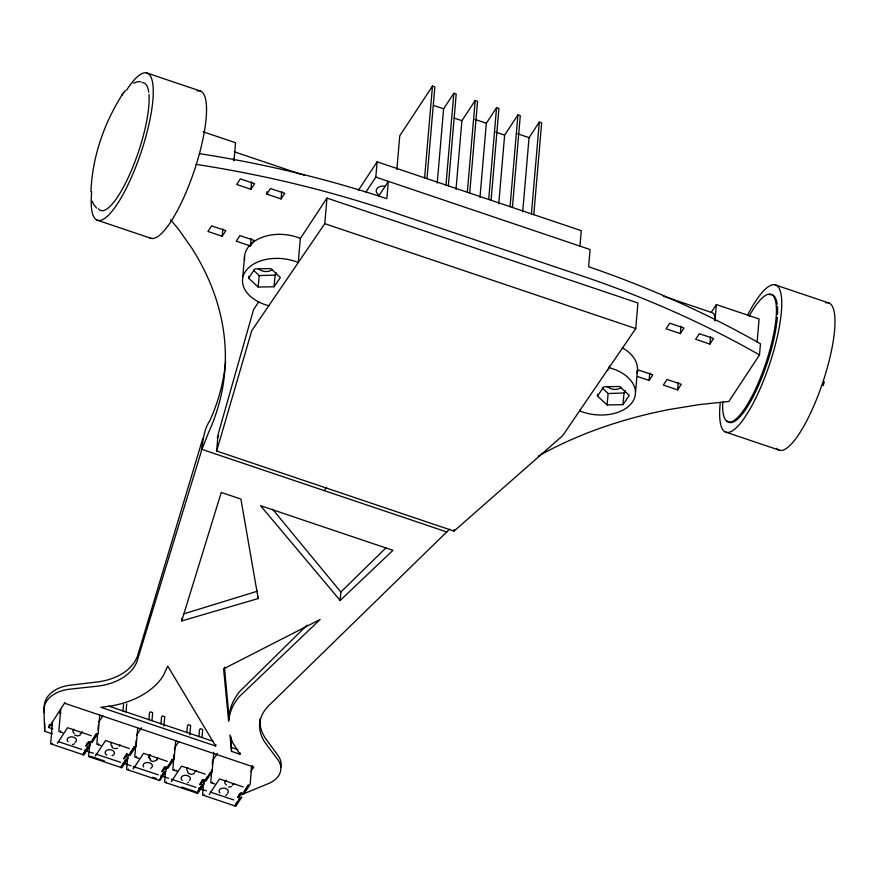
<?xml version="1.0" encoding="UTF-8"?>
<svg xmlns="http://www.w3.org/2000/svg" width="879" height="879" viewBox="0 0 879 879"><rect width="100%" height="100%" fill="white"/><g stroke="black" fill="none" stroke-linecap="round" stroke-linejoin="round"><path stroke-width="1.32" d="M258.316 596.995L258.195 598.544L181.711 620.948L181.92 618.311M340.162 600.467L392.935 550.331L260.536 505.678L340.162 600.467L340.854 592.039L385.914 547.903M52.762 728.845L48.872 727.537L64.881 702.596M215.674 746.04L167.757 666.106L163.197 675.852A85.285 57.289 4.9 0 1 111.391 705.925L100.832 707.298L215.674 746.04L215.805 744.524M307.112 625.079L239.791 691.399A87.274 60.124 4.2 0 0 229.804 711.386L228.771 719.418M240.077 752.721L239.956 754.226L231.529 751.38L230.891 737.283M52.443 733.888L44.675 731.273L44.741 723.241M48.872 727.537L49.026 725.834M52.531 721.813L50.641 743.788L83.879 754.995L90.01 745.678L90.35 741.799M52.268 744.37L52.344 743.414M60.706 709.386L58.827 731.361L62.816 732.745M60.442 731.943L60.519 730.987M85.944 745.26L85.856 746.216L88.922 741.557L92.053 742.579L98.184 733.262L99.745 715.154M89.735 743.667L88.625 756.599L121.862 767.806L127.993 758.489L128.323 754.611M90.24 757.182L90.328 756.226L104.469 760.994M97.69 733.833L96.8 744.172L100.799 745.557M98.019 729.955L98.47 724.779M98.415 744.755L98.503 743.799M122.972 711.067L123.543 704.321M126.038 711.979L126.741 703.881M123.917 758.072L123.84 759.027L126.906 754.369L130.037 755.391L136.168 746.062L137.717 727.966M126.29 758.863L121.104 767.587M127.609 757.775L126.609 769.411L159.846 780.618L165.977 771.301L166.307 767.422M128.224 769.993L128.301 769.037M133.531 766.312L133.322 768.861L143.541 753.336L167.274 761.335M136.223 740.173L134.784 756.984L138.772 758.368M136.399 757.566L136.487 756.61M148.892 719.813L149.463 713.067L150.287 711.825L152.66 712.627L151.968 720.714M160.945 723.878L161.527 717.132L162.34 715.891L164.714 716.693L163.912 726.131M165.472 771.872L164.593 782.222L197.819 793.429L203.95 784.112L204.291 780.233M165.702 769.29L165.922 766.708M166.208 782.804L166.285 781.849M174.097 754.281L172.767 769.795L176.756 771.18L176.833 770.224M174.427 750.402L174.646 747.82L178.734 741.601M175.701 740.777L174.152 758.874L168.021 768.191L164.889 767.169L161.824 771.828L164.351 767.147M174.383 770.378L174.46 769.422M222.156 236.264L225.837 230.672L211.597 225.87L207.916 231.463L222.156 236.264L222.794 228.859M234.045 160.494L235.561 142.739L203.192 131.828M186.864 732.625L187.447 725.878L188.271 724.637L190.644 725.428L189.831 734.877M300.299 238.616L326.966 198.094L637.934 302.98L635.748 328.57L562.703 435.61L454.036 531.103L216.652 451.037L218.069 434.523L253.548 309.661L258.756 301.739M198.929 736.69L199.511 729.944L200.324 728.702L202.697 729.504L202.005 737.591M242.824 276.424L244.56 256.185M250.944 189.282L254.624 183.689L240.374 178.887L236.704 184.48L250.944 189.282L251.581 181.876M203.895 779.519L202.566 795.034L235.803 806.241L241.934 796.923M250.482 245.988L254.163 240.396L239.923 235.594L236.242 241.187L250.482 245.988L251.119 238.583M204.181 795.616L204.269 794.66M210.433 772.07L205.236 780.783M211.85 769.674L210.751 782.607L214.74 783.991M212.3 764.51L212.63 760.621L217.399 753.38M213.795 752.292L212.136 771.685L205.994 781.002L202.862 779.981L199.797 784.639L202.335 779.959M212.366 783.189L212.443 782.233M253.449 270.139L259.195 275.599L258.173 287.059L274.072 286.741L280.379 277.5L270.776 268.578L254.888 268.897L248.581 278.138L258.173 287.059M266.831 194.127L270.512 188.535L284.752 193.336L281.071 198.929L266.831 194.127L267.04 191.655M268.787 305.562L268.776 305.749A37.731 24.469 5.7 0 1 245.538 271.347A37.731 24.469 5.7 0 1 298.245 262.557L300.321 238.418A37.72 25.337 4.9 0 0 261.47 237.583A37.72 25.337 4.9 0 0 244.626 260.415M281.071 198.929L281.709 191.523M276.522 272.951L275.105 275.094L274.072 286.741M239.78 793.539L239.56 796.121L241.604 793.012M251.669 766.4L250.108 784.497L243.977 793.814M216.652 451.037L251.735 330.724L324.78 223.684L326.966 198.094M366.049 191.952L375.816 177.118L377.124 161.824L581.272 230.683L579.953 245.977M396.868 169.515L399.758 135.784L432.468 86.087L434.841 86.889L426.974 178.635M424.601 177.833L432.468 86.087M437.248 183.03L443.609 108.82L453.828 93.295L456.201 94.097L448.334 185.843M445.961 185.04L453.828 93.295M456.003 189.501L461.904 120.687L475.187 100.503L477.561 101.305L469.705 193.05M467.331 192.248L475.187 100.503M479.978 197.445L486.34 123.236L496.558 107.71L498.931 108.513L491.064 200.258M454.036 531.103L454.168 529.499M488.691 199.456L496.558 107.71M498.734 203.917L504.634 135.102L517.918 114.907L520.291 115.709L512.424 207.466M510.051 206.664L517.918 114.907M522.697 211.861L529.059 137.651L539.288 122.115L541.662 122.917L533.795 214.663M531.421 213.872L539.288 122.115M579.766 410.13L579.711 410.856A37.731 24.469 5.7 0 0 632.419 402.066A37.731 24.469 5.7 0 0 609.18 367.664L609.323 366.049M602.368 388.046L608.114 393.517L607.092 404.966L622.98 404.648L629.287 395.407L619.695 386.496L603.796 386.815L597.489 396.044L607.092 404.966M625.43 390.858L624.024 393.001L622.98 404.648M635.605 391.638L637.385 370.784M637.451 376.509L649.098 380.442L649.735 373.037M680.313 333.591L683.994 327.999L669.754 323.197L666.073 328.779L680.313 333.591L680.95 326.186M677.61 389.88L681.291 384.288L667.051 379.486L663.37 385.079L677.61 389.88L678.247 382.475M709.891 344.085L713.572 338.492L699.332 333.69L695.652 339.283L709.891 344.085L710.529 336.679M714.957 320.967L716.363 304.584L759.093 318.989L757.105 342.206M538.311 456.113A392.583 263.711 4.9 0 1 669.534 409.46L698.893 404.659L728.867 401.461L759.511 354.907L760.456 343.799A818.481 549.793 4.9 0 0 588.611 266.722L590.084 249.548L375.816 177.118M225.606 361.423A392.583 263.711 4.9 0 1 209.883 420.558C203.269 430.512 203.236 441.873 200.862 452.861L137.487 659.986A54.135 36.369 4.9 0 1 96.635 686.268L69.968 689.136A33.589 22.557 4.9 0 0 43.95 710.485L44.675 731.273M248.581 278.138L248.768 276.314M597.489 396.044L597.676 394.221M181.711 620.948L221.266 492.438L240.901 499.063L258.195 598.544M823.085 385.738L824.37 381.969M202.873 438.258L137.926 654.745A54.135 37.292 4.2 0 1 96.998 682.005L70.298 685.17A33.589 23.14 4.2 0 0 44.225 707.265L44.389 712.594M251.163 768.015L252.625 765.741M358.335 190.358L377.124 161.824M217.146 437.973L218.64 435.687M378.629 196.193L388.309 181.492L386.837 198.676A818.481 549.793 4.9 0 0 199.478 153.66M57.355 743.238L67.573 727.713L91.317 735.712M98.69 722.197L102.777 715.978M86.549 744.326L87.779 742.458M87.636 744.876L89.68 741.777M83.208 753.819L88.318 746.062L83.12 754.775M92.108 740.294L96.492 733.635L91.295 742.348M95.339 756.05L105.557 740.525L129.301 748.523M136.674 735.009L141.442 727.757M124.532 757.138L126.983 753.413M125.62 757.687L127.664 754.589M121.181 766.631L124.84 761.082M129.367 754.204L134.476 746.447L129.279 755.16M324.307 490.647L326.538 487.263M163.604 770.498L165.648 767.4M160.626 777.223L164.274 771.674L159.088 780.398M167.34 767.015L168.801 764.796M170.262 762.576L172.449 759.258L167.263 767.971M171.295 781.673L181.524 766.147L205.257 774.146M201.577 783.31L203.62 780.2M197.149 792.254L202.258 784.486L197.061 793.21M205.323 779.827L207.51 776.498M209.279 794.484L219.497 778.948L243.241 786.958M250.878 771.443L253.778 767.037L64.826 703.31M239.088 794.638L237.78 797.451L240.846 792.792L243.219 793.594L248.416 784.87L244.032 791.529M235.122 805.065L237.319 801.736M238.78 799.516L240.242 797.297L235.045 806.021M637.066 372.278L638.539 370.048L652.778 374.85L649.098 380.442M663.26 296.157L711.254 312.342L716.363 304.584M122.324 94.536C103.953 123.423 92.185 157.451 90.944 191.776M123.291 93.218L125.444 90.405M121.741 95.339L123.906 92.372M241.242 794.792L268.502 783.563A28.315 19.019 4.9 0 0 277.654 759.39L265.963 743.799A56.135 37.709 4.9 0 1 259.997 730.636L259.602 727.241A56.135 37.709 4.9 0 1 269.194 705.255L449.608 529.147M156.803 760.203L152.803 761.533M227.035 794.517L225.749 795.44M80.242 735.086L77.704 735.965L74.704 735.02M74.517 743.777L72.397 744.634M194.182 773.52L191.644 774.399L188.996 773.685M188.458 782.211L187.765 782.629M133.575 83.175L137.278 81.747L140.816 81.659M117.533 748.315L114.402 748.644M231.474 786.749L228.342 787.079M183.546 613.949L257.525 591.16M259.195 275.599L275.105 275.094M608.114 393.517L624.024 393.001M711.254 312.342L713.55 313.44A32.369 8.197 -71.4 0 1 714.891 320.253M152.386 761.456L150.342 760.379M58.278 741.623L81.659 749.391M84.252 750.248L93.35 753.27M95.943 754.138L120.632 762.335M123.225 763.203L131.026 765.785M133.619 766.653L158.308 774.849M160.901 775.717L168.702 778.3M171.295 779.168L195.984 787.364M198.577 788.221L206.378 790.814M210.279 792.111L233.66 799.879M433.479 105.414L443.609 108.82M474.946 119.39L486.34 123.236M517.665 133.806L529.059 137.651M454.311 118.127L461.904 120.687M495.767 132.114L504.634 135.102M146.463 72.869L200.939 91.24M774.926 284.796L829.402 303.167M234.341 151.825L301.794 174.569M324.78 223.684L635.748 328.57M725.285 431.963L779.761 450.334M96.811 220.036L151.287 238.407M446.906 531.993L201.939 449.378L208.927 431.666A392.583 263.711 4.9 0 0 191.974 248.383L178.448 229.122L170.636 219.827M108.886 706.145L213.41 741.393M231.847 747.611L237.868 749.644M58.662 712.495L61.036 713.287M49.114 724.703L51.707 725.582M152.737 777.278L156.594 778.574M181.711 787.046L195.863 791.814M113.259 748.205L111.842 747.007M188.644 773.443L187.579 772.289M96.646 208.103L93.46 204.159L92.328 201.258M272.589 509.205L340.854 592.039M239.956 754.226L232.452 742.217L229.946 734.987L231.529 751.38M224.431 667.106L229.001 716.726M621.299 387.331A8.285 5.571 4.9 0 1 607.334 386.397M607.477 370.52A8.285 5.571 4.9 0 1 608.576 368.993M622.376 347.897A37.72 25.337 4.9 0 1 637.033 372.872M272.38 269.424A8.285 5.571 4.9 0 1 258.426 268.491M197.138 90.922A77.693 19.69 -71.4 0 1 194.951 168.614A77.693 19.69 -71.4 0 1 149.045 237.319M126.598 90.13A77.693 19.69 -71.4 0 1 152.902 99.843A77.693 19.69 -71.4 0 1 116.995 204.466A77.693 19.69 -71.4 0 1 91.691 191.831M142.134 82.615A67.331 17.064 -71.4 0 1 148.738 92.284M148.98 94.514A67.331 17.064 -71.4 0 1 130.136 173.394A67.331 17.064 -71.4 0 1 98.437 208.806M379.113 195.116A7.768 5.219 4.9 0 1 376.805 188.831A7.768 5.219 4.9 0 1 385.035 186.117M825.612 302.859A77.693 19.69 -71.4 0 1 822.645 382.859A77.693 19.69 -71.4 0 1 776.553 448.279M747.765 314.737A77.693 19.69 -71.4 0 1 781.75 303.749A77.693 19.69 -71.4 0 1 747.447 413.306A77.693 19.69 -71.4 0 1 720.275 402.527M769.422 294.707A67.331 17.064 -71.4 0 1 775.223 297.509M775.871 298.838A67.331 17.064 -71.4 0 1 777.201 304.211M777.443 306.441A67.331 17.064 -71.4 0 1 777.519 314.33M777.333 317.33A67.331 17.064 -71.4 0 1 776.651 323.791M776.498 324.922A67.331 17.064 -71.4 0 1 753.369 396.297A67.331 17.064 -71.4 0 1 726.911 420.733M749.128 316.154A67.331 17.064 -71.4 0 1 776.443 311.199A67.331 17.064 -71.4 0 1 748.073 403.307A67.331 17.064 -71.4 0 1 722.736 401.824M233.946 783.563A4.659 3.131 4.9 0 1 233.44 784.343M233.144 784.628A4.659 3.131 4.9 0 1 232.298 785.167M226.562 784.881A4.659 3.131 4.9 0 1 226.112 784.584M225.431 783.936A4.659 3.131 4.9 0 1 226.2 780.145M219.398 792.199A4.659 3.131 4.9 0 1 224.398 788.177A4.659 3.131 4.9 0 1 227.375 793.363M219.992 792.946A4.659 3.131 4.9 0 1 219.662 792.583M120.104 744.788A4.659 3.131 4.9 0 1 119.159 746.238M112.226 746.194A4.659 3.131 4.9 0 1 111.776 745.821M111.215 745.128A4.659 3.131 4.9 0 1 111.512 742.326M106.897 755.138A4.659 3.131 4.9 0 1 106.26 750.6A4.659 3.131 4.9 0 1 112.973 750.677A4.659 3.131 4.9 0 1 113.028 755.215M112.567 755.457A4.659 3.131 4.9 0 1 112.051 755.665M157.791 758.324A4.659 3.131 4.9 0 1 156.792 759.291M150.21 759.006A4.659 3.131 4.9 0 0 150.672 759.291A4.659 3.131 4.9 0 1 150.155 758.962M149.804 758.676A4.659 3.131 4.9 0 1 150.188 754.567A4.659 3.131 4.9 0 0 149.76 758.632M143.706 766.971A4.659 3.131 4.9 0 1 147.826 762.489A4.659 3.131 4.9 0 1 151.759 767.422M151.408 767.741A4.659 3.131 4.9 0 1 150.54 768.279M157.956 757.995A4.659 3.131 4.9 0 1 156.726 759.335M82.176 731.57A4.659 3.131 4.9 0 1 80.308 733.954M74.243 733.383A4.659 3.131 4.9 0 1 73.88 729.196M68.068 741.7A4.659 3.131 4.9 0 1 68.859 737.437A4.659 3.131 4.9 0 1 75.275 738.085A4.659 3.131 4.9 0 1 75.045 742.403M196.083 770.356A4.659 3.131 4.9 0 1 194.314 772.355M187.787 771.487A4.659 3.131 4.9 0 1 187.765 767.664M181.426 779.398A4.659 3.131 4.9 0 1 186.414 775.366A4.659 3.131 4.9 0 1 189.392 780.552M182.414 780.464A4.659 3.131 4.9 0 1 182.019 780.134M234.089 158.407A32.369 8.197 -71.4 0 1 234.012 160.648M303.09 175.009A32.369 8.197 -71.4 0 1 304.365 175.196M759.511 354.907A818.481 549.793 4.9 0 0 587.655 277.83L385.881 209.784A818.481 549.793 4.9 0 0 195.984 164.373M260.052 719.165A56.135 38.665 4.2 0 0 259.986 722.637L260.371 726.12A56.135 38.665 4.2 0 0 266.315 739.547L277.984 755.435A28.315 19.503 4.2 0 1 280.972 767.037M229.419 716.011L228.628 721.219L223.585 668.831L320.165 619.453L239.363 696.597A87.274 58.629 4.9 0 0 229.419 716.011"/></g></svg>
